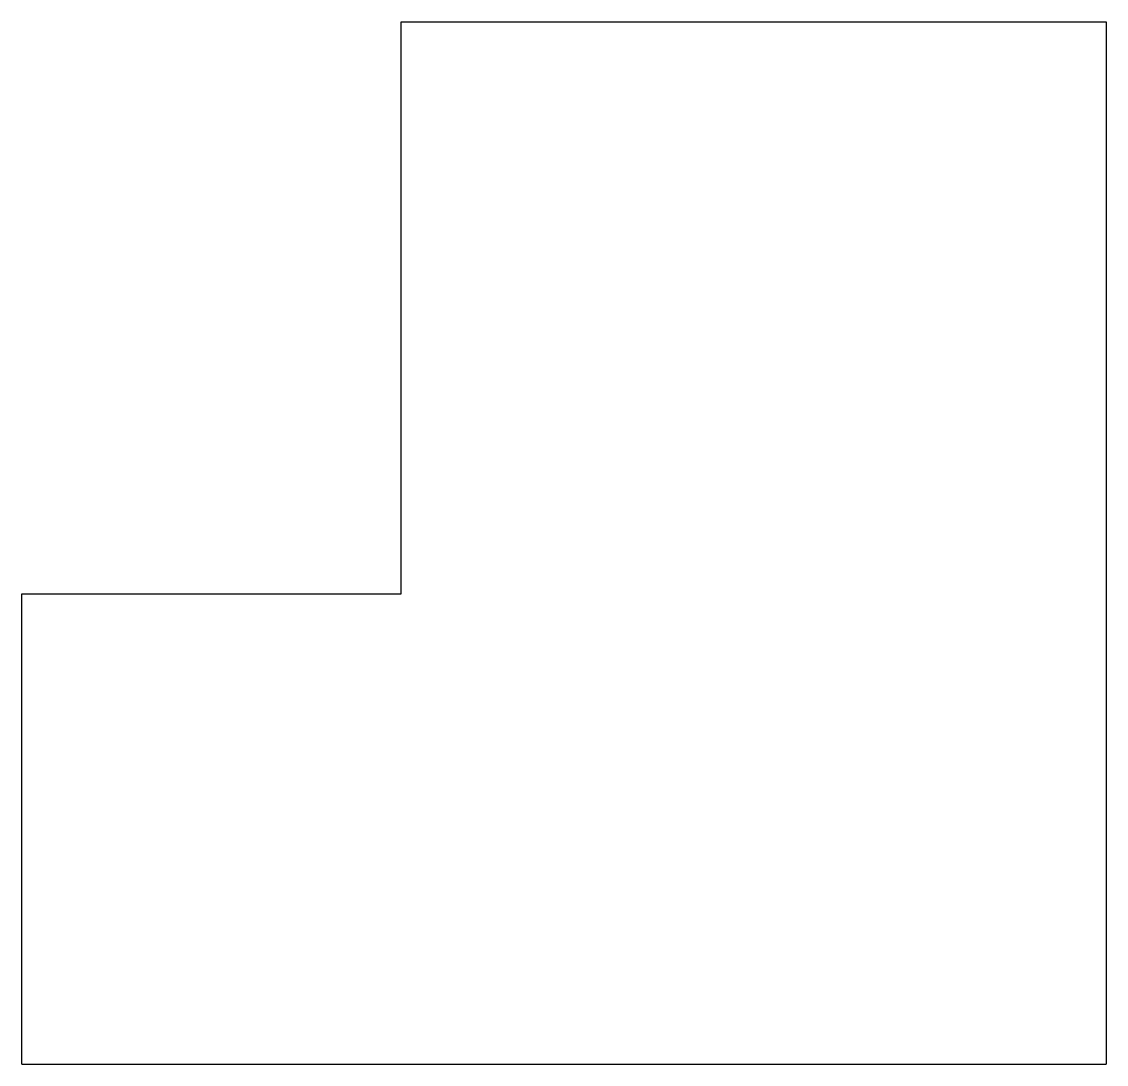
# Model space of a CAD drawing. Header units: metres. Extents: x 327.74 to 334.31, y 249.91 to 256.23.
import ezdxf

# ---------------------------------------------------------------- set-up
doc = ezdxf.new("R2010")
doc.units = ezdxf.units.M
doc.header["$MEASUREMENT"] = 0
doc.layers.get('0').update_dxf_attribs({"linetype": 'CONTINUOUS'})

msp = doc.modelspace()

# ---------------------------------------------------------------- linework, layer by layer
at = {"color": 33}
for points in [[(327.7383, 249.9138), (327.7383, 252.7615), (330.0363, 252.7615), (330.0363, 256.2255), (334.3078, 256.2255), (334.3078, 249.9138)], [(327.7383, 249.9138), (334.3078, 249.9138)]]:
    msp.add_lwpolyline(points, dxfattribs=at)

doc.saveas('drawing.dxf')
